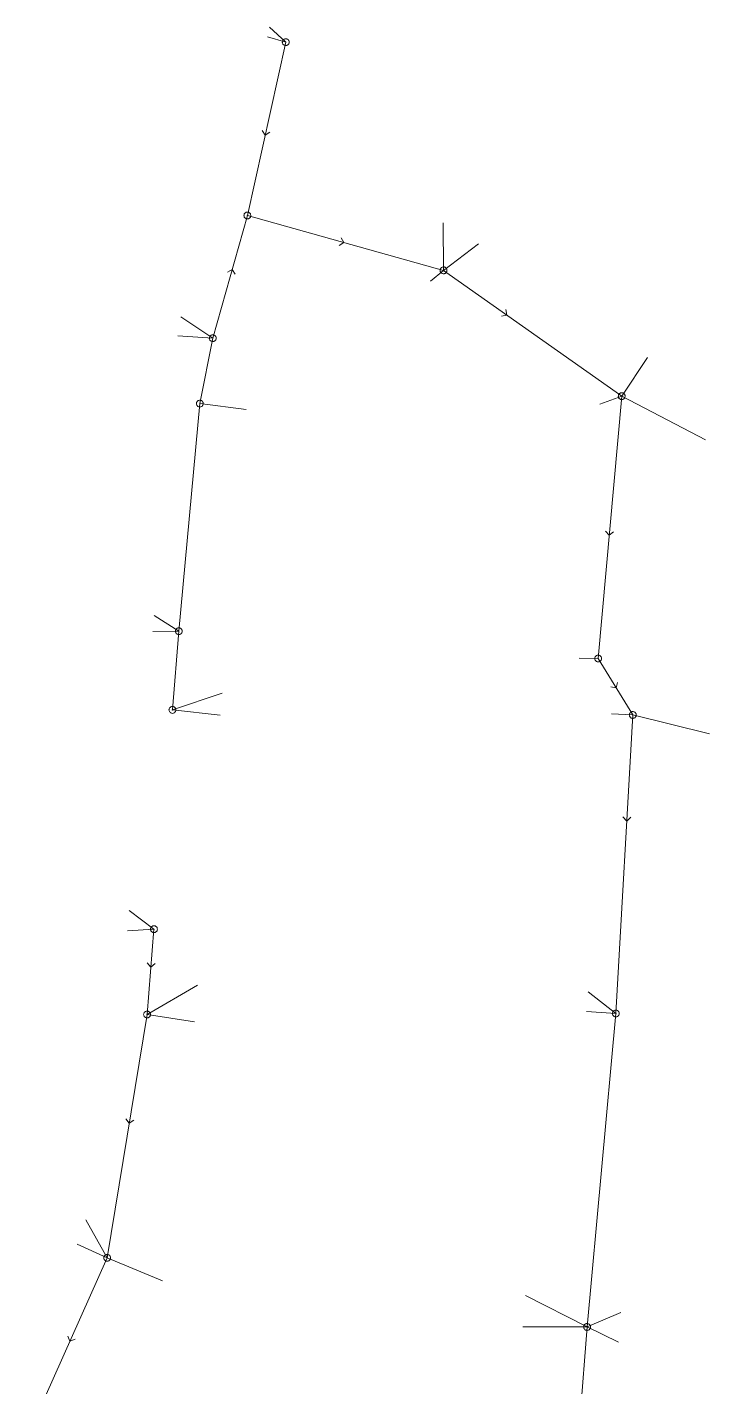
# Model space of a CAD drawing. Header units: metres. Extents: x 25504150 to 25508618, y 6694193 to 6702753.
# Drawn here: x 25508019.2 to 25508110.5, y 6699686.2 to 6699869.4 of the extents above; entities that cross this region are included whole.
import ezdxf

# ---------------------------------------------------------------- set-up
doc = ezdxf.new("R2010")
doc.units = ezdxf.units.M
for name, pattern in [('Sewer_node', [0]), ('Viemariputket', [0]), ('Viemarivarusteet', [0])]:
    doc.linetypes.add(name, pattern=pattern)
for name, color, linetype, lineweight in [('Sewer_node', 7, 'Sewer_node', 0), ('Viemariputket', 7, 'Viemariputket', 0), ('Viemarivarusteet', 7, 'Viemarivarusteet', 0)]:
    doc.layers.add(name, color=color, linetype=linetype, lineweight=lineweight)

msp = doc.modelspace()

# ---------------------------------------------------------------- linework, layer by layer
at = {"layer": 'Sewer_node', "color": 46, "linetype": 'Continuous', "true_color": 0x7f5f00, "flags": 128}
for points, elevation in [([(25508054.44, 6699867.34), (25508054.43, 6699867.41), (25508054.42, 6699867.48), (25508054.39, 6699867.55), (25508054.35, 6699867.61), (25508054.31, 6699867.67), (25508054.25, 6699867.71), (25508054.19, 6699867.75), (25508054.12, 6699867.78), (25508054.05, 6699867.79), (25508053.98, 6699867.8), (25508053.91, 6699867.79), (25508053.84, 6699867.78), (25508053.77, 6699867.75), (25508053.71, 6699867.71), (25508053.65, 6699867.67), (25508053.61, 6699867.61), (25508053.57, 6699867.55), (25508053.54, 6699867.48), (25508053.53, 6699867.41), (25508053.52, 6699867.34), (25508053.53, 6699867.27), (25508053.54, 6699867.2), (25508053.57, 6699867.13), (25508053.61, 6699867.07), (25508053.65, 6699867.01), (25508053.71, 6699866.97), (25508053.77, 6699866.93), (25508053.84, 6699866.9), (25508053.91, 6699866.89), (25508053.98, 6699866.88), (25508054.05, 6699866.89), (25508054.12, 6699866.9), (25508054.19, 6699866.93), (25508054.25, 6699866.97), (25508054.31, 6699867.01), (25508054.35, 6699867.07), (25508054.39, 6699867.13), (25508054.42, 6699867.2), (25508054.43, 6699867.27)], 50.36), ([(25508049.27, 6699843.98), (25508049.26, 6699844.05), (25508049.25, 6699844.12), (25508049.22, 6699844.19), (25508049.18, 6699844.25), (25508049.14, 6699844.31), (25508049.08, 6699844.35), (25508049.02, 6699844.39), (25508048.95, 6699844.42), (25508048.88, 6699844.43), (25508048.81, 6699844.44), (25508048.74, 6699844.43), (25508048.67, 6699844.42), (25508048.6, 6699844.39), (25508048.54, 6699844.35), (25508048.48, 6699844.31), (25508048.44, 6699844.25), (25508048.4, 6699844.19), (25508048.37, 6699844.12), (25508048.36, 6699844.05), (25508048.35, 6699843.98), (25508048.36, 6699843.91), (25508048.37, 6699843.84), (25508048.4, 6699843.77), (25508048.44, 6699843.71), (25508048.48, 6699843.65), (25508048.54, 6699843.61), (25508048.6, 6699843.57), (25508048.67, 6699843.54), (25508048.74, 6699843.53), (25508048.81, 6699843.52), (25508048.88, 6699843.53), (25508048.95, 6699843.54), (25508049.02, 6699843.57), (25508049.08, 6699843.61), (25508049.14, 6699843.65), (25508049.18, 6699843.71), (25508049.22, 6699843.77), (25508049.25, 6699843.84), (25508049.26, 6699843.91)], 50.52), ([(25508075.69, 6699836.6), (25508075.68, 6699836.67), (25508075.67, 6699836.74), (25508075.64, 6699836.81), (25508075.6, 6699836.87), (25508075.56, 6699836.93), (25508075.5, 6699836.97), (25508075.44, 6699837.01), (25508075.37, 6699837.04), (25508075.3, 6699837.05), (25508075.23, 6699837.06), (25508075.16, 6699837.05), (25508075.09, 6699837.04), (25508075.02, 6699837.01), (25508074.96, 6699836.97), (25508074.9, 6699836.93), (25508074.86, 6699836.87), (25508074.82, 6699836.81), (25508074.79, 6699836.74), (25508074.78, 6699836.67), (25508074.77, 6699836.6), (25508074.78, 6699836.53), (25508074.79, 6699836.46), (25508074.82, 6699836.39), (25508074.86, 6699836.33), (25508074.9, 6699836.27), (25508074.96, 6699836.23), (25508075.02, 6699836.19), (25508075.09, 6699836.16), (25508075.16, 6699836.15), (25508075.23, 6699836.14), (25508075.3, 6699836.15), (25508075.37, 6699836.16), (25508075.44, 6699836.19), (25508075.5, 6699836.23), (25508075.56, 6699836.27), (25508075.6, 6699836.33), (25508075.64, 6699836.39), (25508075.67, 6699836.46), (25508075.68, 6699836.53)], 48.75), ([(25508044.61, 6699827.47), (25508044.6, 6699827.54), (25508044.59, 6699827.61), (25508044.56, 6699827.68), (25508044.52, 6699827.74), (25508044.48, 6699827.8), (25508044.42, 6699827.84), (25508044.36, 6699827.88), (25508044.29, 6699827.91), (25508044.22, 6699827.92), (25508044.15, 6699827.93), (25508044.08, 6699827.92), (25508044.01, 6699827.91), (25508043.94, 6699827.88), (25508043.88, 6699827.84), (25508043.82, 6699827.8), (25508043.78, 6699827.74), (25508043.74, 6699827.68), (25508043.71, 6699827.61), (25508043.7, 6699827.54), (25508043.69, 6699827.47), (25508043.7, 6699827.4), (25508043.71, 6699827.33), (25508043.74, 6699827.26), (25508043.78, 6699827.2), (25508043.82, 6699827.14), (25508043.88, 6699827.1), (25508043.94, 6699827.06), (25508044.01, 6699827.03), (25508044.08, 6699827.02), (25508044.15, 6699827.01), (25508044.22, 6699827.02), (25508044.29, 6699827.03), (25508044.36, 6699827.06), (25508044.42, 6699827.1), (25508044.48, 6699827.14), (25508044.52, 6699827.2), (25508044.56, 6699827.26), (25508044.59, 6699827.33), (25508044.6, 6699827.4)], 50.61), ([(25508042.88, 6699818.65), (25508042.87, 6699818.72), (25508042.86, 6699818.79), (25508042.83, 6699818.86), (25508042.79, 6699818.92), (25508042.75, 6699818.98), (25508042.69, 6699819.02), (25508042.63, 6699819.06), (25508042.56, 6699819.09), (25508042.49, 6699819.1), (25508042.42, 6699819.11), (25508042.35, 6699819.1), (25508042.28, 6699819.09), (25508042.21, 6699819.06), (25508042.15, 6699819.02), (25508042.09, 6699818.98), (25508042.05, 6699818.92), (25508042.01, 6699818.86), (25508041.98, 6699818.79), (25508041.97, 6699818.72), (25508041.96, 6699818.65), (25508041.97, 6699818.58), (25508041.98, 6699818.51), (25508042.01, 6699818.44), (25508042.05, 6699818.38), (25508042.09, 6699818.32), (25508042.15, 6699818.28), (25508042.21, 6699818.24), (25508042.28, 6699818.21), (25508042.35, 6699818.2), (25508042.42, 6699818.19), (25508042.49, 6699818.2), (25508042.56, 6699818.21), (25508042.63, 6699818.24), (25508042.69, 6699818.28), (25508042.75, 6699818.32), (25508042.79, 6699818.38), (25508042.83, 6699818.44), (25508042.86, 6699818.51), (25508042.87, 6699818.58)], 50.71), ([(25508099.67, 6699819.66), (25508099.66, 6699819.73), (25508099.65, 6699819.8), (25508099.62, 6699819.87), (25508099.58, 6699819.93), (25508099.54, 6699819.99), (25508099.48, 6699820.03), (25508099.42, 6699820.07), (25508099.35, 6699820.1), (25508099.28, 6699820.11), (25508099.21, 6699820.12), (25508099.14, 6699820.11), (25508099.07, 6699820.1), (25508099, 6699820.07), (25508098.94, 6699820.03), (25508098.88, 6699819.99), (25508098.84, 6699819.93), (25508098.8, 6699819.87), (25508098.77, 6699819.8), (25508098.76, 6699819.73), (25508098.75, 6699819.66), (25508098.76, 6699819.59), (25508098.77, 6699819.52), (25508098.8, 6699819.45), (25508098.84, 6699819.39), (25508098.88, 6699819.33), (25508098.94, 6699819.29), (25508099, 6699819.25), (25508099.07, 6699819.22), (25508099.14, 6699819.21), (25508099.21, 6699819.2), (25508099.28, 6699819.21), (25508099.35, 6699819.22), (25508099.42, 6699819.25), (25508099.48, 6699819.29), (25508099.54, 6699819.33), (25508099.58, 6699819.39), (25508099.62, 6699819.45), (25508099.65, 6699819.52), (25508099.66, 6699819.59)], 47.52), ([(25508040.04, 6699787.99), (25508040.03, 6699788.06), (25508040.02, 6699788.13), (25508039.99, 6699788.2), (25508039.95, 6699788.26), (25508039.91, 6699788.32), (25508039.85, 6699788.36), (25508039.79, 6699788.4), (25508039.72, 6699788.43), (25508039.65, 6699788.44), (25508039.58, 6699788.45), (25508039.51, 6699788.44), (25508039.44, 6699788.43), (25508039.37, 6699788.4), (25508039.31, 6699788.36), (25508039.25, 6699788.32), (25508039.21, 6699788.26), (25508039.17, 6699788.2), (25508039.14, 6699788.13), (25508039.13, 6699788.06), (25508039.12, 6699787.99), (25508039.13, 6699787.92), (25508039.14, 6699787.85), (25508039.17, 6699787.78), (25508039.21, 6699787.72), (25508039.25, 6699787.66), (25508039.31, 6699787.62), (25508039.37, 6699787.58), (25508039.44, 6699787.55), (25508039.51, 6699787.54), (25508039.58, 6699787.53), (25508039.65, 6699787.54), (25508039.72, 6699787.55), (25508039.79, 6699787.58), (25508039.85, 6699787.62), (25508039.91, 6699787.66), (25508039.95, 6699787.72), (25508039.99, 6699787.78), (25508040.02, 6699787.85), (25508040.03, 6699787.92)], 51.92), ([(25508096.5, 6699784.32), (25508096.49, 6699784.39), (25508096.48, 6699784.46), (25508096.45, 6699784.53), (25508096.41, 6699784.59), (25508096.37, 6699784.65), (25508096.31, 6699784.69), (25508096.25, 6699784.73), (25508096.18, 6699784.76), (25508096.11, 6699784.77), (25508096.04, 6699784.78), (25508095.97, 6699784.77), (25508095.9, 6699784.76), (25508095.83, 6699784.73), (25508095.77, 6699784.69), (25508095.71, 6699784.65), (25508095.67, 6699784.59), (25508095.63, 6699784.53), (25508095.6, 6699784.46), (25508095.59, 6699784.39), (25508095.58, 6699784.32), (25508095.59, 6699784.25), (25508095.6, 6699784.18), (25508095.63, 6699784.11), (25508095.67, 6699784.05), (25508095.71, 6699783.99), (25508095.77, 6699783.95), (25508095.83, 6699783.91), (25508095.9, 6699783.88), (25508095.97, 6699783.87), (25508096.04, 6699783.86), (25508096.11, 6699783.87), (25508096.18, 6699783.88), (25508096.25, 6699783.91), (25508096.31, 6699783.95), (25508096.37, 6699783.99), (25508096.41, 6699784.05), (25508096.45, 6699784.11), (25508096.48, 6699784.18), (25508096.49, 6699784.25)], 47.13), ([(25508039.2, 6699777.4), (25508039.19, 6699777.47), (25508039.18, 6699777.55), (25508039.15, 6699777.61), (25508039.11, 6699777.68), (25508039.06, 6699777.73), (25508039.01, 6699777.78), (25508038.94, 6699777.82), (25508038.88, 6699777.85), (25508038.8, 6699777.86), (25508038.73, 6699777.87), (25508038.66, 6699777.86), (25508038.58, 6699777.85), (25508038.52, 6699777.82), (25508038.45, 6699777.78), (25508038.4, 6699777.73), (25508038.35, 6699777.68), (25508038.31, 6699777.61), (25508038.28, 6699777.55), (25508038.27, 6699777.47), (25508038.26, 6699777.4), (25508038.27, 6699777.33), (25508038.28, 6699777.25), (25508038.31, 6699777.19), (25508038.35, 6699777.12), (25508038.4, 6699777.07), (25508038.45, 6699777.02), (25508038.52, 6699776.98), (25508038.58, 6699776.95), (25508038.66, 6699776.94), (25508038.73, 6699776.93), (25508038.8, 6699776.94), (25508038.88, 6699776.95), (25508038.94, 6699776.98), (25508039.01, 6699777.02), (25508039.06, 6699777.07), (25508039.11, 6699777.12), (25508039.15, 6699777.19), (25508039.18, 6699777.25), (25508039.19, 6699777.33)], 51.95), ([(25508036.7, 6699747.86), (25508036.69, 6699747.93), (25508036.68, 6699748), (25508036.65, 6699748.07), (25508036.61, 6699748.13), (25508036.57, 6699748.19), (25508036.51, 6699748.23), (25508036.45, 6699748.27), (25508036.38, 6699748.3), (25508036.31, 6699748.31), (25508036.24, 6699748.32), (25508036.17, 6699748.31), (25508036.1, 6699748.3), (25508036.03, 6699748.27), (25508035.97, 6699748.23), (25508035.91, 6699748.19), (25508035.87, 6699748.13), (25508035.83, 6699748.07), (25508035.8, 6699748), (25508035.79, 6699747.93), (25508035.78, 6699747.86), (25508035.79, 6699747.79), (25508035.8, 6699747.72), (25508035.83, 6699747.65), (25508035.87, 6699747.59), (25508035.91, 6699747.53), (25508035.97, 6699747.49), (25508036.03, 6699747.45), (25508036.1, 6699747.42), (25508036.17, 6699747.41), (25508036.24, 6699747.4), (25508036.31, 6699747.41), (25508036.38, 6699747.42), (25508036.45, 6699747.45), (25508036.51, 6699747.49), (25508036.57, 6699747.53), (25508036.61, 6699747.59), (25508036.65, 6699747.65), (25508036.68, 6699747.72), (25508036.69, 6699747.79)], 51.7), ([(25508035.77, 6699736.37), (25508035.76, 6699736.44), (25508035.75, 6699736.51), (25508035.72, 6699736.58), (25508035.68, 6699736.64), (25508035.64, 6699736.7), (25508035.58, 6699736.74), (25508035.52, 6699736.78), (25508035.45, 6699736.81), (25508035.38, 6699736.82), (25508035.31, 6699736.83), (25508035.24, 6699736.82), (25508035.17, 6699736.81), (25508035.1, 6699736.78), (25508035.04, 6699736.74), (25508034.98, 6699736.7), (25508034.94, 6699736.64), (25508034.9, 6699736.58), (25508034.87, 6699736.51), (25508034.86, 6699736.44), (25508034.85, 6699736.37), (25508034.86, 6699736.3), (25508034.87, 6699736.23), (25508034.9, 6699736.16), (25508034.94, 6699736.1), (25508034.98, 6699736.04), (25508035.04, 6699736), (25508035.1, 6699735.96), (25508035.17, 6699735.93), (25508035.24, 6699735.92), (25508035.31, 6699735.91), (25508035.38, 6699735.92), (25508035.45, 6699735.93), (25508035.52, 6699735.96), (25508035.58, 6699736), (25508035.64, 6699736.04), (25508035.68, 6699736.1), (25508035.72, 6699736.16), (25508035.75, 6699736.23), (25508035.76, 6699736.3)], 51.62), ([(25508098.89, 6699736.5), (25508098.88, 6699736.57), (25508098.87, 6699736.64), (25508098.84, 6699736.71), (25508098.8, 6699736.77), (25508098.76, 6699736.83), (25508098.7, 6699736.87), (25508098.64, 6699736.91), (25508098.57, 6699736.94), (25508098.5, 6699736.95), (25508098.43, 6699736.96), (25508098.36, 6699736.95), (25508098.29, 6699736.94), (25508098.22, 6699736.91), (25508098.16, 6699736.87), (25508098.1, 6699736.83), (25508098.06, 6699736.77), (25508098.02, 6699736.71), (25508097.99, 6699736.64), (25508097.98, 6699736.57), (25508097.97, 6699736.5), (25508097.98, 6699736.43), (25508097.99, 6699736.36), (25508098.02, 6699736.29), (25508098.06, 6699736.23), (25508098.1, 6699736.17), (25508098.16, 6699736.13), (25508098.22, 6699736.09), (25508098.29, 6699736.06), (25508098.36, 6699736.05), (25508098.43, 6699736.04), (25508098.5, 6699736.05), (25508098.57, 6699736.06), (25508098.64, 6699736.09), (25508098.7, 6699736.13), (25508098.76, 6699736.17), (25508098.8, 6699736.23), (25508098.84, 6699736.29), (25508098.87, 6699736.36), (25508098.88, 6699736.43)], 46.24), ([(25508030.4, 6699703.6), (25508030.39, 6699703.67), (25508030.38, 6699703.74), (25508030.35, 6699703.81), (25508030.31, 6699703.87), (25508030.27, 6699703.93), (25508030.21, 6699703.97), (25508030.15, 6699704.01), (25508030.08, 6699704.04), (25508030.01, 6699704.05), (25508029.94, 6699704.06), (25508029.87, 6699704.05), (25508029.8, 6699704.04), (25508029.73, 6699704.01), (25508029.67, 6699703.97), (25508029.61, 6699703.93), (25508029.57, 6699703.87), (25508029.53, 6699703.81), (25508029.5, 6699703.74), (25508029.49, 6699703.67), (25508029.48, 6699703.6), (25508029.49, 6699703.53), (25508029.5, 6699703.46), (25508029.53, 6699703.39), (25508029.57, 6699703.33), (25508029.61, 6699703.27), (25508029.67, 6699703.23), (25508029.73, 6699703.19), (25508029.8, 6699703.16), (25508029.87, 6699703.15), (25508029.94, 6699703.14), (25508030.01, 6699703.15), (25508030.08, 6699703.16), (25508030.15, 6699703.19), (25508030.21, 6699703.23), (25508030.27, 6699703.27), (25508030.31, 6699703.33), (25508030.35, 6699703.39), (25508030.38, 6699703.46), (25508030.39, 6699703.53)], 50.88), ([(25508095.01, 6699694.28), (25508095, 6699694.35), (25508094.99, 6699694.42), (25508094.96, 6699694.49), (25508094.92, 6699694.55), (25508094.88, 6699694.61), (25508094.82, 6699694.65), (25508094.76, 6699694.69), (25508094.69, 6699694.72), (25508094.62, 6699694.73), (25508094.55, 6699694.74), (25508094.48, 6699694.73), (25508094.41, 6699694.72), (25508094.34, 6699694.69), (25508094.28, 6699694.65), (25508094.22, 6699694.61), (25508094.18, 6699694.55), (25508094.14, 6699694.49), (25508094.11, 6699694.42), (25508094.1, 6699694.35), (25508094.09, 6699694.28), (25508094.1, 6699694.21), (25508094.11, 6699694.14), (25508094.14, 6699694.07), (25508094.18, 6699694.01), (25508094.22, 6699693.95), (25508094.28, 6699693.91), (25508094.34, 6699693.87), (25508094.41, 6699693.84), (25508094.48, 6699693.83), (25508094.55, 6699693.82), (25508094.62, 6699693.83), (25508094.69, 6699693.84), (25508094.76, 6699693.87), (25508094.82, 6699693.91), (25508094.88, 6699693.95), (25508094.92, 6699694.01), (25508094.96, 6699694.07), (25508094.99, 6699694.14), (25508095, 6699694.21)], 46.36)]:
    msp.add_lwpolyline(points, close=True, dxfattribs=dict(at, elevation=elevation))
for points in [[(25508050.79, 6699855.42), (25508051.21, 6699854.8), (25508051.83, 6699855.21)], [(25508061.18, 6699839.96), (25508061.82, 6699840.34), (25508061.45, 6699840.98)], [(25508047.15, 6699836.07), (25508046.76, 6699836.72), (25508046.12, 6699836.34)], [(25508083.01, 6699830.43), (25508083.75, 6699830.58), (25508083.61, 6699831.31)], [(25508097.03, 6699801.48), (25508097.53, 6699800.92), (25508098.09, 6699801.4)], [(25508097.73, 6699780.51), (25508098.47, 6699780.36), (25508098.63, 6699781.08)], [(25508099.38, 6699762.98), (25508099.89, 6699762.43), (25508100.44, 6699762.93)], [(25508035.34, 6699743.32), (25508035.83, 6699742.76), (25508036.39, 6699743.24)], [(25508032.46, 6699722.32), (25508032.91, 6699721.72), (25508033.51, 6699722.15)], [(25508024.65, 6699693.06), (25508024.93, 6699692.36), (25508025.62, 6699692.63)]]:
    msp.add_lwpolyline(points, dxfattribs=at)
msp.add_lwpolyline([(25508101.16, 6699776.71), (25508101.15, 6699776.78), (25508101.14, 6699776.85), (25508101.11, 6699776.92), (25508101.07, 6699776.98), (25508101.03, 6699777.04), (25508100.97, 6699777.08), (25508100.91, 6699777.12), (25508100.84, 6699777.15), (25508100.77, 6699777.16), (25508100.7, 6699777.17), (25508100.63, 6699777.16), (25508100.56, 6699777.15), (25508100.49, 6699777.12), (25508100.43, 6699777.08), (25508100.37, 6699777.04), (25508100.33, 6699776.98), (25508100.29, 6699776.92), (25508100.26, 6699776.85), (25508100.25, 6699776.78), (25508100.24, 6699776.71), (25508100.25, 6699776.64), (25508100.26, 6699776.57), (25508100.29, 6699776.5), (25508100.33, 6699776.44), (25508100.37, 6699776.38), (25508100.43, 6699776.34), (25508100.49, 6699776.3), (25508100.56, 6699776.27), (25508100.63, 6699776.26), (25508100.7, 6699776.25), (25508100.77, 6699776.26), (25508100.84, 6699776.27), (25508100.91, 6699776.3), (25508100.97, 6699776.34), (25508101.03, 6699776.38), (25508101.07, 6699776.44), (25508101.11, 6699776.5), (25508101.14, 6699776.57), (25508101.15, 6699776.64)], close=True, dxfattribs=at)
at = {"layer": 'Viemariputket', "color": 1, "linetype": 'Continuous', "lineweight": 15}
for p, q in [((25508053.98, 6699867.34, 47.91), (25508051.52, 6699868.06, 47.94)), ((25508053.98, 6699867.34, 47.91), (25508051.81, 6699869.35, 47.94)), ((25508048.81, 6699843.98), (25508053.98, 6699867.34)), ((25508048.81, 6699843.98), (25508044.15, 6699827.47)), ((25508075.23, 6699836.6, 45.55), (25508048.81, 6699843.98, 47.58)), ((25508075.23, 6699836.6, 45.59), (25508075.18, 6699842.98, 45.7)), ((25508075.23, 6699836.6, 45.65), (25508079.93, 6699840.15, 45.7)), ((25508075.23, 6699836.6, 45.56), (25508073.49, 6699835.16, 45.71)), ((25508099.21, 6699819.66, 44.78), (25508075.23, 6699836.6, 45.6)), ((25508044.15, 6699827.47), (25508039.87, 6699830.33)), ((25508044.15, 6699827.47), (25508039.43, 6699827.76)), ((25508044.15, 6699827.47), (25508042.42, 6699818.65)), ((25508099.21, 6699819.66, 44.79), (25508102.7, 6699824.87, 44.85)), ((25508042.42, 6699818.65), (25508039.58, 6699787.99)), ((25508042.42, 6699818.65), (25508048.63, 6699817.86)), ((25508096.04, 6699784.32), (25508099.21, 6699819.66)), ((25508099.21, 6699819.66, 44.89), (25508096.29, 6699818.56, 44.93)), ((25508099.21, 6699819.66, 44.89), (25508110.51, 6699813.78, 45.02)), ((25508039.58, 6699787.99), (25508036.26, 6699790.09)), ((25508039.58, 6699787.99), (25508036.08, 6699787.97)), ((25508039.58, 6699787.99, 48.82), (25508038.73, 6699777.4, 48.82)), ((25508096.04, 6699784.32, 44.82), (25508093.48, 6699784.36, 44.84)), ((25508100.7, 6699776.71), (25508096.04, 6699784.32)), ((25508038.73, 6699777.4, 48.85), (25508045.41, 6699779.63, 47.08)), ((25508038.73, 6699777.4, 48.88), (25508045.17, 6699776.68, 49.06)), ((25508100.7, 6699776.71, 44.7), (25508097.86, 6699776.86, 44.72)), ((25508098.43, 6699736.5), (25508100.7, 6699776.71)), ((25508111.03, 6699774.18, 44.81), (25508100.7, 6699776.71)), ((25508036.24, 6699747.86), (25508032.91, 6699750.37)), ((25508036.24, 6699747.86), (25508032.68, 6699747.63)), ((25508035.31, 6699736.37), (25508036.24, 6699747.86)), ((25508035.31, 6699736.37), (25508042.1, 6699740.31)), ((25508098.43, 6699736.5), (25508094.71, 6699739.42)), ((25508029.94, 6699703.6, 48.14), (25508035.31, 6699736.37)), ((25508035.31, 6699736.37), (25508041.69, 6699735.4)), ((25508098.43, 6699736.5), (25508094.49, 6699736.79)), ((25508094.55, 6699694.28), (25508098.43, 6699736.5)), ((25508029.94, 6699703.6, 48.25), (25508027.08, 6699708.69, 48.46)), ((25508029.94, 6699703.6, 48.25), (25508025.88, 6699705.43, 48.44)), ((25508019.17, 6699679.44), (25508029.94, 6699703.6, 48.14)), ((25508029.94, 6699703.6, 48.2), (25508037.39, 6699700.5, 48.47)), ((25508094.55, 6699694.28), (25508086.25, 6699698.54)), ((25508094.55, 6699694.28), (25508099.1, 6699696.24)), ((25508094.55, 6699694.28), (25508085.89, 6699694.32)), ((25508093.53, 6699680.9), (25508094.55, 6699694.28)), ((25508094.55, 6699694.28), (25508098.76, 6699692.22))]:
    msp.add_line(p, q, dxfattribs=at)
at = {"layer": 'Viemarivarusteet', "color": 1}
for p in [(25508053.98, 6699867.34, 50.36), (25508048.81, 6699843.98, 50.52), (25508075.23, 6699836.6, 48.75), (25508044.15, 6699827.47, 50.61), (25508042.42, 6699818.65, 50.71), (25508099.21, 6699819.66, 47.52), (25508039.58, 6699787.99, 51.92), (25508096.04, 6699784.32, 47.13), (25508038.73, 6699777.4, 51.95), (25508100.7, 6699776.71), (25508036.24, 6699747.86, 51.7), (25508035.31, 6699736.37, 51.62), (25508098.43, 6699736.5, 46.24), (25508029.94, 6699703.6, 50.88), (25508094.55, 6699694.28, 46.36)]:
    msp.add_point(p, dxfattribs=at)

doc.saveas('drawing.dxf')
